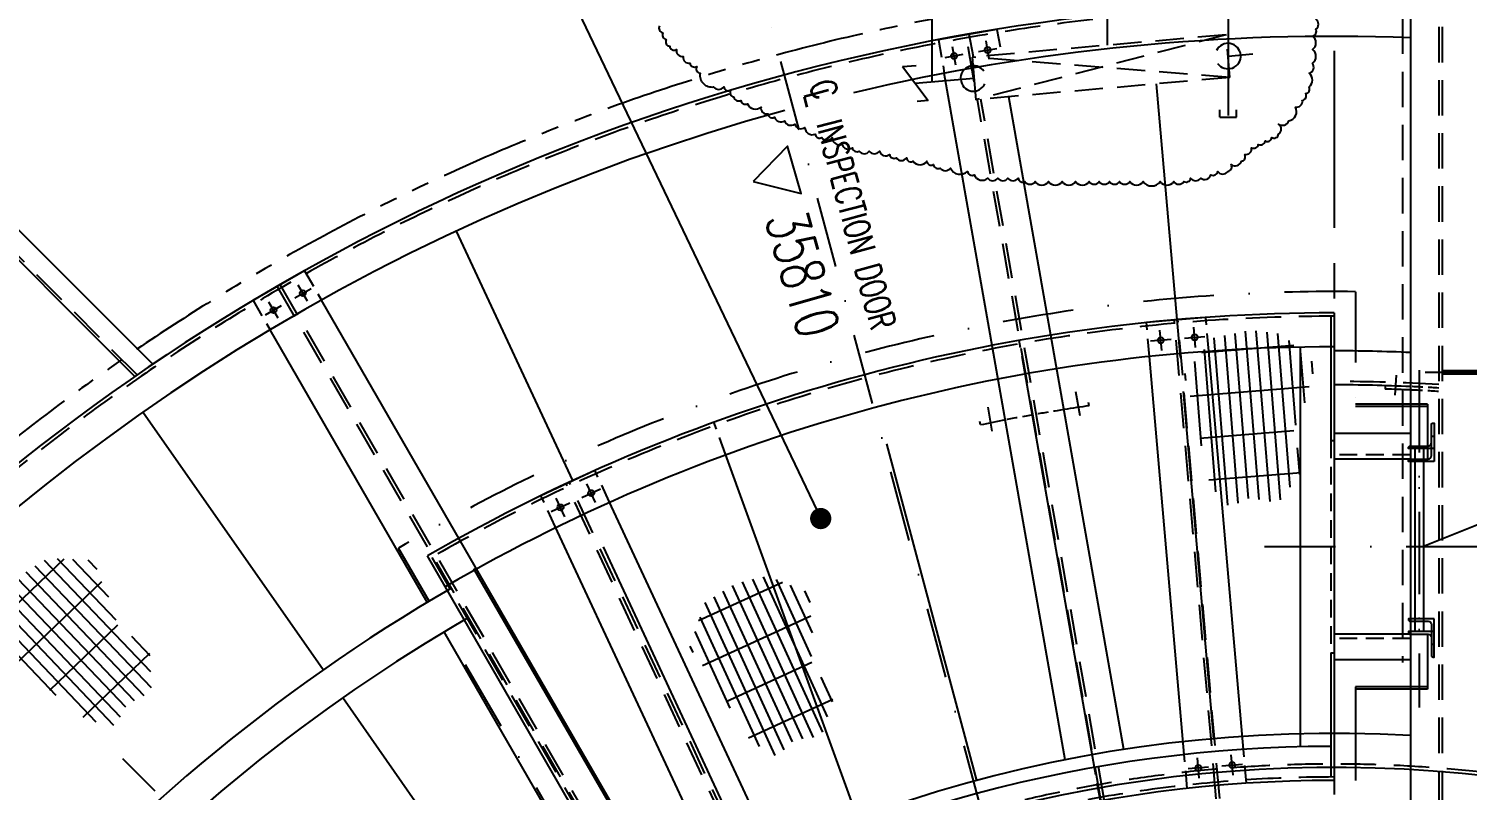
# Model space of a CAD drawing. Extents: x 0 to 39171, y 29931 to 57651.
# Drawn here: x 8330 to 11717, y 47667 to 49458 of the extents above; entities that cross this region are included whole.
import ezdxf
from ezdxf.enums import TextEntityAlignment as Align

# ---------------------------------------------------------------- set-up
doc = ezdxf.new("R2010")
doc.units = 0
doc.header["$LTSCALE"] = 333.3
doc.header["$MEASUREMENT"] = 0
for name, pattern in [('CENTER', [2, 1.25, -0.25, 0.25, -0.25]), ('CONTINUA', [0]), ('DASHDOT', [1, 0.5, -0.25, 0, -0.25]), ('HIDDEN', [0.375, 0.25, -0.125]), ('LINEA-LINEETTA', [2, 1.25, -0.25, 0.25, -0.25]), ('PHANTOM', [2.5, 1.25, -0.25, 0.25, -0.25, 0.25, -0.25])]:
    doc.linetypes.add(name, pattern=pattern)
doc.layers.get('0').update_dxf_attribs({"linetype": 'CONTINUOUS'})
for name, color, linetype in [('10', 7, 'CONTINUOUS'), ('100', 1, 'CONTINUOUS'), ('50', 6, 'CONTINUOUS'), ('55', 6, 'CONTINUOUS'), ('60', 4, 'CONTINUOUS'), ('70', 7, 'DASHDOT')]:
    doc.layers.add(name, color=color, linetype=linetype)
doc.styles.add('1', font='ROMANS.shx', dxfattribs={"width": 0.8})
doc.styles.add('ROMANS', font='romans', dxfattribs={"width": 0.8})

# ---------------------------------------------------------------- blocks, each defined once
blk = doc.blocks.new('*X15')
at = {"color": 0}
for p, q in [((1270.3, 550), (1285.4, 550)), ((1300, 404.2), (1300, 544.5)), ((1244.1, 525), (1343.8, 525)), ((1250, 422), (1250, 530.6)), ((1257.2, 537.5), (1318.7, 537.5)), ((1370.6, 525), (1402.2, 525)), ((1400, 418), (1400, 527)), ((1234.8, 512.5), (1416.2, 512.5)), ((1350, 411.7), (1350, 522.7)), ((1232.3, 500), (1430.1, 500)), ((1228.9, 475), (1427.5, 475)), ((1229.8, 487.5), (1431.2, 487.5)), ((1230.6, 462.5), (1425.6, 462.5)), ((1232.2, 450), (1430.1, 450)), ((1233.7, 437.5), (1431.5, 437.5)), ((1246.8, 425), (1414.5, 425)), ((1259.9, 412.5), (1359.2, 412.5)), ((1273, 400), (1281.3, 400))]:
    blk.add_line(p, q, dxfattribs=at)
blk = doc.blocks.new('64F1')
at = {"color": 7, "linetype": 'LINEA-LINEETTA'}
blk.add_line((-28583.2, 43491.8), (-29338.9, 43324.2), dxfattribs=at)

msp = doc.modelspace()

# ---------------------------------------------------------------- linework, layer by layer
at = {"layer": '10', "color": 7, "ltscale": 0.8}
for p, q in [((10386.53, 49369), (10419.32, 49371.87)), ((10386.53, 49369), (10447.29, 49289.42)), ((10447.29, 49289.42), (10421.2, 49287.14))]:
    msp.add_line(p, q, dxfattribs=at)
at = {"layer": '10', "color": 2, "ltscale": 0.8}
msp.add_line((10555.16, 49341.31), (10416.91, 49329.21), dxfattribs=at)
at = {"layer": '10', "color": 1, "ltscale": 0.8}
for centre, start, end in [((11153.3, 49393.9), 215, 155), ((10553.74, 49341.18), 35, 335)]:
    msp.add_arc(centre, 30, start, end, dxfattribs=at)
at = {"layer": '100', "linetype": 'HIDDEN'}
msp.add_line((11564.38, 49857.06), (11564.38, 47967.45), dxfattribs=at)
at = {"layer": '50', "color": 8, "linetype": 'HIDDEN'}
for p, q in [((11649.3, 50587.23), (11649.3, 47552.17)), ((11657.3, 50587.23), (11657.3, 47551.5)), ((10555.87, 49333.19), (10536.33, 49444.03)), ((10553.68, 49391.71), (10544.21, 49445.42)), ((10876.33, 47515.77), (10563.23, 49291.48)), ((10884.21, 47517.16), (10571.23, 49292.18)), ((9893.84, 47156.7), (8914.84, 48852.38)), ((9900.77, 47160.7), (8921.76, 48856.38)), ((11136.63, 47521.94), (11027.16, 48773.16)), ((11144.6, 47522.63), (11035.13, 48773.86)), ((11657.3, 48654.23), (12649.3, 48654.23)), ((11657.3, 48646.23), (12649.3, 48646.23)), ((10125.91, 47249.68), (9595.1, 48388)), ((10133.16, 47253.06), (9602.35, 48391.38))]:
    msp.add_line(p, q, dxfattribs=at)
at = {"layer": '50'}
for p, q in [((10456.08, 49965.66), (10456.08, 49332.64)), ((9516.03, 49722.98), (10194.36, 48305.74)), ((10868.52, 49629.5), (10868.52, 49419.25)), ((11932.08, 48367.71), (11613.3, 48239.76))]:
    msp.add_line(p, q, dxfattribs=at)
at = {"layer": '50', "color": 8}
for p, q in [((11583.3, 49516.97), (11583.3, 47608.94)), ((10471.33, 49432.57), (10609.21, 49456.88)), ((10609.29, 49456.4), (10609.21, 49456.88)), ((10471.42, 49432.08), (10471.33, 49432.57)), ((10770.14, 47737.96), (10485.31, 49353.29)), ((10908.01, 47762.27), (10637.23, 49297.96)), ((8857.68, 48819.38), (8978.92, 48889.38)), ((8979.17, 48888.95), (8978.92, 48889.38)), ((8857.93, 48818.95), (8857.68, 48819.38)), ((9839.3, 47399.16), (9019.17, 48819.66)), ((9267.97, 48108.72), (8897.93, 48749.66)), ((11050.38, 47750.54), (10968.44, 48687.13)), ((11189.84, 47762.74), (11107.9, 48699.33)), ((11523.3, 48618.46), (11523.3, 48610.46)), ((10826.33, 48571.04), (10824.94, 48578.93)), ((10570.28, 48525.9), (10568.89, 48533.78)), ((11593.3, 48470.23), (11593.3, 48070.23)), ((11613.3, 48470.23), (11613.3, 48070.23)), ((10093.55, 47494.16), (9696.22, 48346.24)), ((9966.67, 47434.99), (9569.34, 48287.07)), ((9718.06, 47329.16), (9307.98, 48039.43))]:
    msp.add_line(p, q, dxfattribs=at)
at = {"layer": '50', "color": 8, "linetype": 'HIDDEN', "ltscale": 0.5}
for p, q in [((10609.29, 49456.4), (10619.68, 49397.48)), ((10471.42, 49432.08), (10485.31, 49353.29)), ((8979.17, 48888.95), (9019.17, 48819.66)), ((8857.93, 48818.95), (8897.93, 48749.66))]:
    msp.add_line(p, q, dxfattribs=at)
at = {"layer": '50', "color": 7, "linetype": 'HIDDEN', "ltscale": 0.8}
for p, q in [((11148.91, 49443.79), (10550.78, 49391.46)), ((11148.91, 49443.79), (10559.55, 49291.16)), ((11157.69, 49343.49), (11148.91, 49443.79)), ((11157.69, 49343.49), (10550.78, 49391.46)), ((11157.69, 49343.49), (10559.55, 49291.16))]:
    msp.add_line(p, q, dxfattribs=at)
at = {"layer": '50', "color": 7, "linetype": 'CONTINUA', "ltscale": 0.8}
msp.add_line((10550.78, 49391.46), (10559.55, 49291.16), dxfattribs=at)
at = {"layer": '50', "color": 7, "linetype": 'CENTER'}
msp.add_line((11153.3, 49393.9), (11212.07, 49399.04), dxfattribs=at)
at = {"layer": '50', "color": 1}
for p, q in [((11133.69, 49250.07), (11133.69, 49267.53)), ((11133.69, 49250.07), (11172.91, 49250.07)), ((11172.91, 49250.07), (11172.91, 49267.53))]:
    msp.add_line(p, q, dxfattribs=at)
at = {"layer": '50', "color": 4}
for p, q in [((11623.3, 48574.76), (11453.3, 48574.76)), ((11623.3, 48569.76), (11453.3, 48569.76)), ((11583.3, 48569.76), (11583.3, 48445.76)), ((11623.3, 48574.76), (11623.3, 48445.76)), ((11582.3, 48505.76), (11403.3, 48505.76)), ((11582.3, 48445.76), (11403.3, 48445.76)), ((11593.3, 48439.76), (11593.3, 48039.76)), ((11613.3, 48439.76), (11613.3, 48039.76)), ((11582.3, 48033.76), (11403.3, 48033.76)), ((11583.3, 48033.76), (11583.3, 47909.76)), ((11623.3, 48033.76), (11623.3, 47904.76)), ((11582.3, 47973.76), (11403.3, 47973.76)), ((11623.3, 47909.76), (11453.3, 47909.76)), ((11623.3, 47904.76), (11453.3, 47904.76))]:
    msp.add_line(p, q, dxfattribs=at)
at = {"layer": '50', "color": 6, "linetype": 'HIDDEN', "ltscale": 0.5}
for p, q in [((11395.3, 48489.76), (11395.3, 47989.76)), ((11582.3, 48455.76), (11403.3, 48455.76)), ((11582.3, 48023.76), (11403.3, 48023.76))]:
    msp.add_line(p, q, dxfattribs=at)
at = {"layer": '50', "color": 7}
msp.add_lwpolyline([(9814.84, 49464.68, 0.5205671), (9822.81, 49448.76, 0.5205671), (9830.77, 49432.84, 0.5205671), (9838.74, 49416.93, 0.5205671), (9854.67, 49408.97, 0.5205671), (9870.6, 49393.05, 0.5205671), (9886.52, 49377.13, 0.5205671), (9902.45, 49369.17, 0.5205671), (9910.42, 49353.25, 0.5205671), (9942.28, 49321.42, 0.5205671), (9966.17, 49321.42, 0.5205671), (9982.1, 49313.46, 0.5205671), (9990.07, 49297.54, 0.5205671), (10006, 49289.58, 0.5205671), (10021.93, 49281.62, 0.5205671), (10053.79, 49273.66, 0.5205671), (10069.72, 49257.75, 0.5205671), (10085.65, 49249.79, 0.5205671), (10109.54, 49241.83, 0.5205671), (10133.43, 49233.87, 0.5205671), (10157.33, 49225.91, 0.5205671), (10181.22, 49209.99, 0.5205671), (10197.15, 49202.03, 0.5205671), (10221.05, 49202.03, 0.5205671), (10244.94, 49186.12, 0.5205671), (10268.84, 49178.16, 0.5205671), (10284.77, 49170.2, 0.5205671), (10308.66, 49170.2, 0.5205671), (10332.55, 49170.2, 0.5205671), (10356.45, 49162.24, 0.5205671), (10372.38, 49154.28, 0.5205671), (10396.27, 49154.28, 0.5205671), (10412.2, 49146.32, 0.5205671), (10444.06, 49146.32, 0.5205671), (10459.99, 49138.36, 0.5205671), (10475.92, 49130.4, 0.5205671), (10499.82, 49130.4, 0.5205671), (10539.64, 49122.44, 0.5205671), (10555.57, 49114.49, 0.5205671), (10587.43, 49106.53, 0.5205671), (10611.32, 49106.53, 0.5205671), (10635.22, 49106.53, 0.5205671), (10659.11, 49106.53, 0.5205671), (10675.04, 49098.57, 0.5205671), (10698.94, 49098.57, 0.5205671), (10730.8, 49098.57, 0.5205671), (10762.66, 49098.57, 0.5205671), (10794.51, 49098.57, 0.5205671), (10826.37, 49098.57, 0.5205671), (10850.27, 49098.57, 0.5205671), (10874.16, 49098.57, 0.5205671), (10898.06, 49098.57, 0.5205671), (10921.95, 49098.57, 0.5205671), (10953.81, 49098.57, 0.5205671), (10993.64, 49098.57, 0.5205671), (11025.49, 49098.57, 0.5205671), (11049.39, 49098.57, 0.5205671), (11065.32, 49106.53, 0.5205671), (11089.21, 49106.53, 0.5205671), (11113.11, 49114.49, 0.5205671), (11129.04, 49122.44, 0.5205671), (11152.93, 49122.44, 0.5205671), (11160.9, 49138.36, 0.5205671), (11184.79, 49146.32, 0.5205671), (11192.76, 49162.24, 0.5205671), (11208.69, 49178.16, 0.5205671), (11224.62, 49186.12, 0.5205671), (11240.54, 49194.08, 0.5205671), (11256.47, 49202.03, 0.5205671), (11272.4, 49209.99, 0.5205671), (11272.4, 49233.87, 0.5205671), (11296.3, 49241.83, 0.5205671), (11312.23, 49273.66, 0.5205671), (11328.16, 49289.58, 0.5205671), (11336.12, 49305.5, 0.5205671), (11344.09, 49321.42, 0.5205671), (11344.09, 49353.25, 0.5205671), (11352.05, 49377.13, 0.5205671), (11352.05, 49408.97, 0.5205671), (11352.05, 49440.8, 0.5205671), (11360.02, 49456.72, 0.5205671), (11360.02, 49480.6, 0.5205671)], format="xyb", dxfattribs=at)
at = {"layer": '50'}
msp.add_lwpolyline([(10035.42, 49098.77), (10148.04, 49070.37), (10116.33, 49182.1)], close=True, dxfattribs=at)
at = {"layer": '50', "color": 8}
for points in [[(11638.3, 48470.23), (11578.3, 48470.23), (11578.3, 48472.23, -0.4142136), (11582.3, 48476.23), (11624.3, 48476.23, 0.4142136), (11632.3, 48484.23), (11632.3, 48526.23, -0.4142136), (11636.3, 48530.23), (11638.3, 48530.23)], [(11638.3, 48070.23), (11578.3, 48070.23), (11578.3, 48068.23, 0.4142136), (11582.3, 48064.23), (11624.3, 48064.23, -0.4142136), (11632.3, 48056.23), (11632.3, 48014.23, 0.4142136), (11636.3, 48010.23), (11638.3, 48010.23)]]:
    msp.add_lwpolyline(points, format="xyb", close=True, dxfattribs=at)
at = {"layer": '50', "color": 4}
for points in [[(11638.3, 48439.76), (11578.3, 48439.76), (11578.3, 48441.76, -0.4142136), (11582.3, 48445.76), (11624.3, 48445.76, 0.4142136), (11632.3, 48453.76), (11632.3, 48495.76, -0.4142136), (11636.3, 48499.76), (11638.3, 48499.76)], [(11638.3, 48039.76), (11578.3, 48039.76), (11578.3, 48037.76, 0.4142136), (11582.3, 48033.76), (11624.3, 48033.76, -0.4142136), (11632.3, 48025.76), (11632.3, 47983.76, 0.4142136), (11636.3, 47979.76), (11638.3, 47979.76)]]:
    msp.add_lwpolyline(points, format="xyb", close=True, dxfattribs=at)
at = {"layer": '50', "ltscale": 0.8, "const_width": 25}
msp.add_lwpolyline([(10181.86, 48305.74, 1), (10206.86, 48305.74, 1)], format="xyb", close=True, dxfattribs=at)
at = {"layer": '50', "color": 8}
for centre in [(10587.36, 49408.03), (10508.57, 49394.14), (8975.1, 48836), (8905.82, 48796)]:
    msp.add_circle(centre, 7, dxfattribs=at)
at = {"layer": '50', "color": 8, "linetype": 'PHANTOM', "ltscale": 0.5}
msp.add_arc((11403.3, 44550.23), 5020, 88.51608, 245.57068, dxfattribs=at)
at = {"layer": '50', "color": 4}
for radius, start, end in [(4970, 87.92445, 245), (3170, 295, 164.88376)]:
    msp.add_arc((11403.3, 44550.23), radius, start, end, dxfattribs=at)
at = {"layer": '50', "color": 8, "linetype": 'HIDDEN'}
for radius, start, end in [(4962, 87.9211, 245), (4078, 86.54161, 90), (3178, 295, 164.92272)]:
    msp.add_arc((11403.3, 44550.23), radius, start, end, dxfattribs=at)
at = {"layer": '50', "color": 8}
for radius, start, end in [(4890, 87.89048, 103.37768), (4890, 105.33797, 244.90626), (4150, 87.5141, 90), (4070, 87.46521, 90), (4062, 87.46021, 88.30712), (4062, 98.166, 99.01258), (4062, 100.98742, 101.834), (4150, 120.05631, 139.94369), (4070, 120.05631, 137.90224), (3250, 86.82507, 165.2644)]:
    msp.add_arc((11403.3, 44550.23), radius, start, end, dxfattribs=at)
at = {"layer": '50', "color": 8, "linetype": 'HIDDEN', "ltscale": 0.3}
for radius, start, end in [(4070, 86.5348, 87.46521), (4062, 86.5348, 87.46021), (4062, 100.05631, 100.98742), (4062, 99.01258, 99.94369)]:
    msp.add_arc((11403.3, 44550.23), radius, start, end, dxfattribs=at)
at = {"layer": '55', "color": 8, "linetype": 'HIDDEN'}
msp.add_line((8584.61, 48643.63), (7727.3, 49500.94), dxfattribs=at)
at = {"layer": '60', "color": 8}
for p, q in [((10961.41, 48767.41), (11100.88, 48779.61)), ((9535.28, 48360.11), (9662.16, 48419.27))]:
    msp.add_line(p, q, dxfattribs=at)
at = {"layer": '60', "color": 8, "linetype": 'HIDDEN', "ltscale": 0.5}
for p, q in [((11107.9, 48699.33), (11100.88, 48779.61)), ((10968.44, 48687.13), (10961.41, 48767.41)), ((9696.22, 48346.24), (9662.16, 48419.27)), ((9569.34, 48287.07), (9535.28, 48360.11)), ((11196.82, 47683.02), (11189.84, 47762.74)), ((11057.35, 47670.82), (11050.38, 47750.54))]:
    msp.add_line(p, q, dxfattribs=at)
at = {"layer": '60', "color": 6}
for p, q in [((11395.3, 48781.75), (11395.3, 48489.76)), ((11395.3, 47989.76), (11395.3, 47697.75))]:
    msp.add_line(p, q, dxfattribs=at)
at = {"layer": '60'}
for p, q in [((11403.3, 48789.76), (11403.3, 47689.76)), ((11395.3, 48489.76), (11403.3, 48489.76)), ((9818.3, 47265.06), (9268.3, 48217.69)), ((11395.3, 47989.76), (11403.3, 47989.76))]:
    msp.add_line(p, q, dxfattribs=at)
at = {"layer": '60', "color": 6, "linetype": 'HIDDEN', "ltscale": 0.5}
for p, q in [((10675.71, 48646.1), (10661.82, 48724.89)), ((9970.24, 48457.07), (9942.87, 48532.24)), ((10852.84, 47641.6), (10838.94, 47720.38))]:
    msp.add_line(p, q, dxfattribs=at)
at = {"layer": '60', "color": 8, "linetype": 'HIDDEN'}
msp.add_line((9821.23, 47275.98), (9279.23, 48214.75), dxfattribs=at)
at = {"layer": '60'}
msp.add_lwpolyline([(8621.61, 48668.86), (7758.42, 49532.05), (7723.06, 49496.69), (8579.59, 48640.16)], dxfattribs=at)
at = {"layer": '60', "color": 8}
for centre in [(11074.92, 48732.17), (10995.22, 48725.19), (9653.99, 48365.81), (9581.49, 48332), (11083.26, 47718.87), (11162.96, 47725.84)]:
    msp.add_circle(centre, 7, dxfattribs=at)
at = {"layer": '60'}
for radius in [4270, 3170]:
    msp.add_arc((11403.3, 44519.76), radius, 90, 120, dxfattribs=at)
at = {"layer": '60', "color": 8, "linetype": 'HIDDEN'}
for radius in [4262, 3178]:
    msp.add_arc((11403.3, 44519.76), radius, 90, 120, dxfattribs=at)
at = {"layer": '70', "color": 2, "linetype": 'CONTINUA'}
msp.add_line((11153.3, 50550.23), (11153.3, 49254.31), dxfattribs=at)
at = {"layer": '70', "linetype": 'CENTER'}
msp.add_line((11403.3, 50073.02), (11403.3, 39372.62), dxfattribs=at)
at = {"layer": '70'}
for p, q in [((10575.48, 47610.29), (10067.92, 49503.59)), ((11603.3, 48628.13), (11603.3, 47861.52)), ((11239.43, 48239.76), (11740.01, 48239.76))]:
    msp.add_line(p, q, dxfattribs=at)
at = {"layer": '70', "color": 8}
for p, q in [((10512.36, 49372.65), (10504.78, 49415.62)), ((10591.15, 49386.54), (10583.57, 49429.51)), ((10487.09, 49390.35), (10530.06, 49397.92)), ((10565.87, 49404.24), (10609.21, 49411.88)), ((8956.21, 48825.09), (8994.31, 48847.09)), ((8986.01, 48817.11), (8964.19, 48854.89)), ((8886.92, 48785.09), (8924.71, 48806.91)), ((8916.73, 48777.11), (8894.91, 48814.89)), ((10997.33, 48701.1), (10993.11, 48749.29)), ((11077.02, 48708.07), (11072.81, 48756.26)), ((11019.31, 48727.3), (10971.13, 48723.09)), ((11050.82, 48730.06), (11099.01, 48734.27)), ((11546.89, 48596.18), (11549.96, 48643.01)), ((11603.3, 48654.85), (11603.3, 47878.18)), ((11617.32, 48650.23), (12812.68, 48650.23)), ((10805.1, 48547.45), (10795.09, 48604.24)), ((10598.29, 48510.98), (10588.28, 48567.77)), ((9632.07, 48355.59), (9675.91, 48376.03)), ((9664.21, 48343.89), (9643.77, 48387.73)), ((9603.4, 48342.22), (9559.57, 48321.78)), ((9591.71, 48310.08), (9571.27, 48353.92)), ((11107.35, 47720.97), (11059.17, 47716.76)), ((11085.37, 47694.77), (11081.15, 47742.96)), ((11138.87, 47723.73), (11187.05, 47727.95)), ((11165.07, 47701.75), (11160.85, 47749.93))]:
    msp.add_line(p, q, dxfattribs=at)
at = {"layer": '70', "color": 8, "linetype": 'Continuous'}
for p, q in [((11041.6, 48684.44), (10985.26, 49328.41)), ((9610.39, 48395.13), (9336.7, 48982.08)), ((11323.3, 48708.99), (11323.3, 47768.77)), ((10838.94, 47720.38), (10675.71, 48646.1)), ((11120.04, 47787.86), (11048.58, 48604.74)), ((9022.96, 47949.71), (8598.51, 48555.88)), ((10562.14, 47689.49), (10349.91, 48481.55)), ((10291.74, 47573.76), (9970.24, 48457.07)), ((10029.79, 47495.73), (9683.24, 48238.9)), ((9848.07, 47373.49), (9377.96, 48187.74)), ((11453.3, 47909.76), (11453.3, 47689.76)), ((9539.18, 47212.47), (9068.84, 47884.18))]:
    msp.add_line(p, q, dxfattribs=at)
at = {"layer": '70', "color": 8, "linetype": 'DASHDOT'}
for p, q in [((11453.3, 48839.47), (11453.3, 48569.76)), ((9272.06, 48111.17), (9200.14, 48235.74)), ((9775, 47240.06), (9312.07, 48041.88))]:
    msp.add_line(p, q, dxfattribs=at)
msp.add_arc((11403.3, 44519.76), 4320, 89.33684, 120.66316, dxfattribs=at)
at = {"layer": '70', "color": 8, "linetype": 'Continuous'}
for centre, radius, start, end in [((11403.3, 44550.23), 4159.6, 90, 120.20988), ((11403.3, 44519.76), 3250, 90.14104, 119.85896)]:
    msp.add_arc(centre, radius, start, end, dxfattribs=at)

# ---------------------------------------------------------------- block references
at = {"layer": '50', "rotation": 302.4999999999171}
msp.add_blockref('64F1', (-12224.43, -282), dxfattribs=at)
at = {"layer": '50', "color": 8, "yscale": 2, "zscale": 2}
for p, xscale, rotation in [((10049.24, 51120.22), 1.999999999996156, 274.6169391878851), ((5918.3, 49284.87), 2.000000000002598, 313.7099429619383), ((8097.72, 49986.59), 2.000000000000689, 294.629173718376)]:
    msp.add_blockref('*X15', p, dxfattribs=dict(at, xscale=xscale, rotation=rotation))

# ---------------------------------------------------------------- texts
at = {"layer": '50', "style": '1'}
for s, rotation, width, p in [('L', 285.62717, 0.8, (10186.5, 49296.83)), ('C', 285.62717, 0.8, (10201.78, 49316.11)), ('INSPECTION DOOR', 284.87366, 0.7, (10277.88, 48997.35))]:
    msp.add_text(s, height=60, rotation=rotation, dxfattribs=dict(at, width=width)).set_placement(p, align=Align.MIDDLE)
at = {"layer": '50', "style": 'ROMANS', "width": 0.7}
msp.add_text('35810 ', height=100, rotation=285.84524, dxfattribs=at).set_placement((10062.71, 49012.17))

doc.saveas('drawing.dxf')
